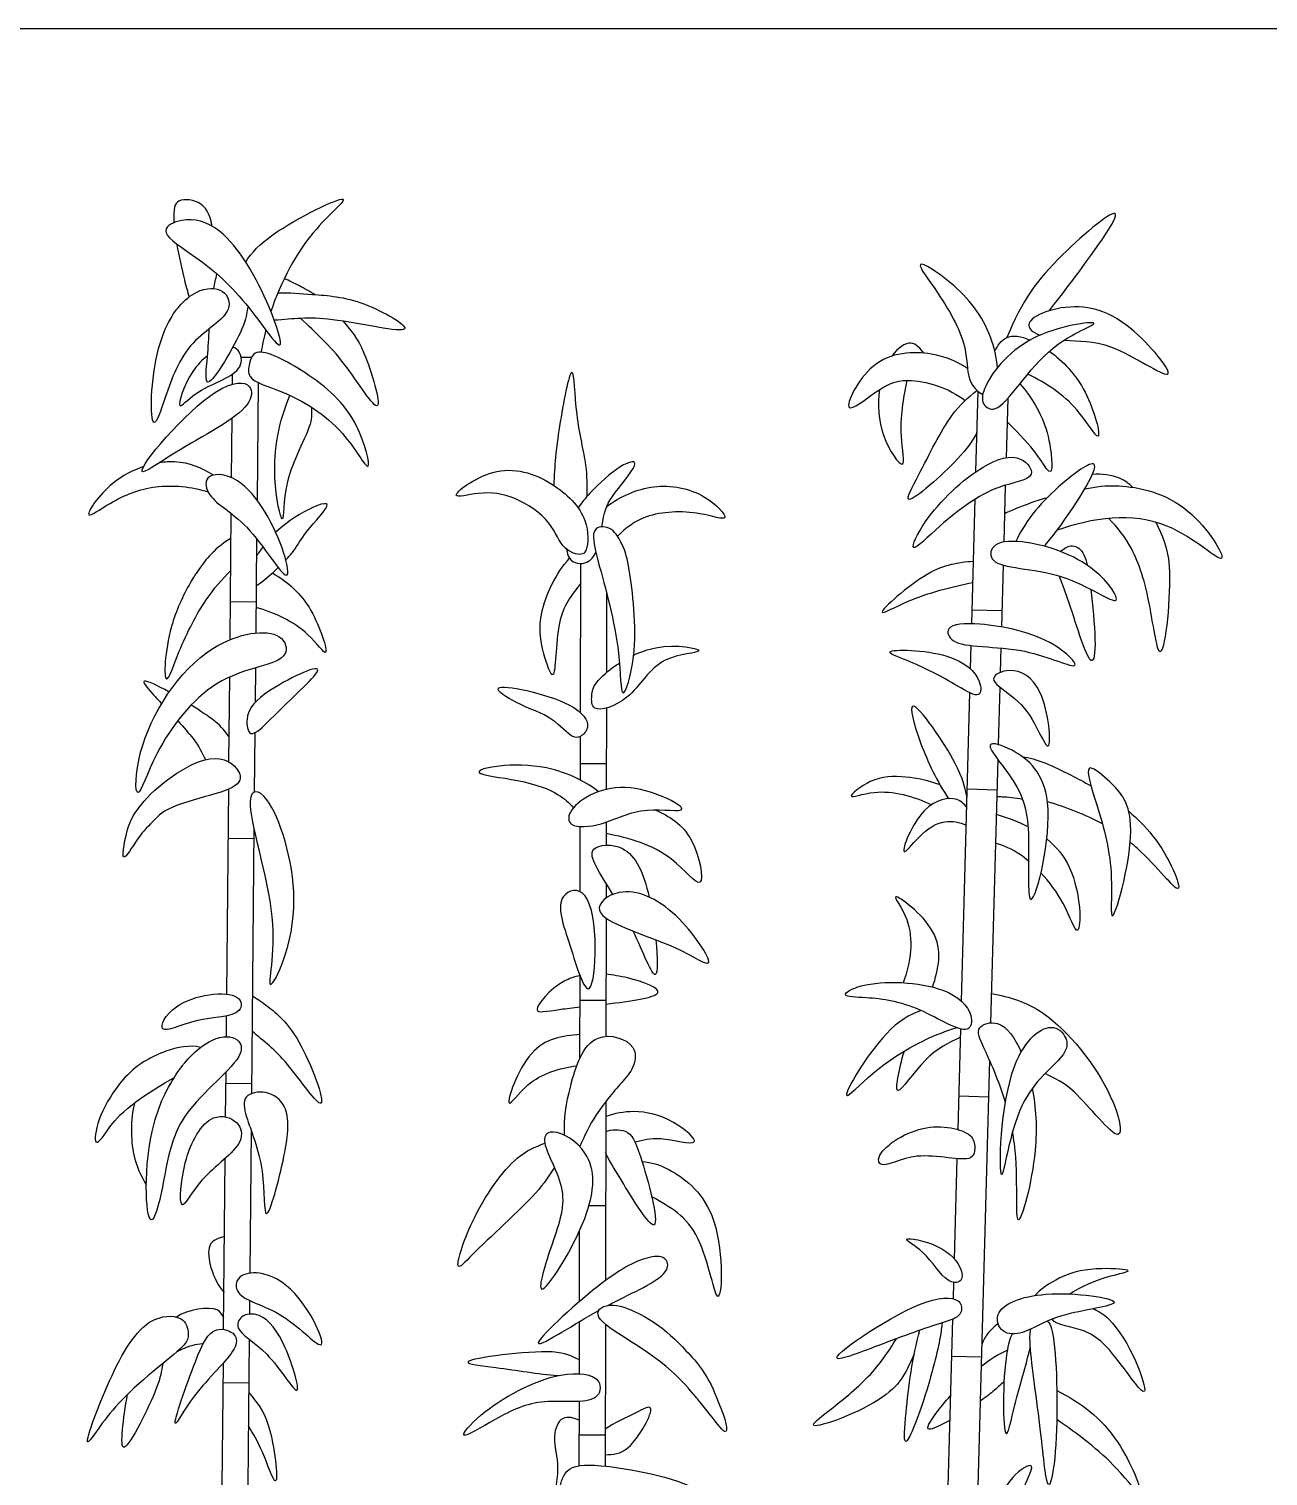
# Model space of a CAD drawing. Header units: millimetres. Extents: x 0.2 to 24.3, y 8.3 to 14.
# Drawn here: x 2.022 to 3.723, y 10.009 to 11.996 of the extents above; entities that cross this region are included whole.
import ezdxf

# ---------------------------------------------------------------- set-up
doc = ezdxf.new("R2010")
doc.units = ezdxf.units.MM
doc.layers.add('AG-PLANTS', color=7, linetype='Continuous', true_color=0x66ccff)
doc.layers.add('X-VPRT', color=6, linetype='Continuous', true_color=0xff00ff)

msp = doc.modelspace()

# ---------------------------------------------------------------- linework, layer by layer
at = {"layer": 'AG-PLANTS'}
for points in [[(2.3131, 11.5457), (2.3276, 11.5455)], [(2.3012, 11.509), (2.3014, 11.5224)], [(2.3364, 11.5108), (2.3349, 11.3494)], [(3.3219, 11.3884), (3.3249, 11.4984)], [(3.3654, 11.4888), (3.3632, 11.4076)], [(2.3, 11.3801), (2.3008, 11.4619)], [(3.3621, 11.3696), (3.36, 11.2918)], [(3.3162, 11.1795), (3.3209, 11.3509)], [(2.298, 11.1578), (2.2996, 11.3309)], [(2.3344, 11.2961), (2.3332, 11.1669)], [(2.779, 11.0576), (2.7794, 11.2622)], [(3.3591, 11.2601), (3.3568, 11.1751)], [(2.3336, 11.2093), (2.2984, 11.2097)], [(2.8148, 11.2217), (2.8147, 11.1125)], [(3.3574, 11.1973), (3.3167, 11.1984)], [(3.3145, 11.1175), (3.3154, 11.1496)], [(3.356, 11.1463), (3.3551, 11.1127)], [(2.3328, 11.119), (2.3323, 11.0717)], [(2.2964, 10.9898), (2.2975, 11.1065)], [(3.3546, 11.0927), (3.3524, 11.0136)], [(3.302, 10.6612), (3.3136, 11.0847)], [(2.8146, 11.0637), (2.8144, 10.952)], [(2.3319, 11.0298), (2.3312, 10.9485)], [(2.7789, 10.9651), (2.779, 11.025)], [(3.3518, 10.9933), (3.342, 10.6316)], [(2.8144, 10.9872), (2.7789, 10.9873)], [(2.2934, 10.671), (2.296, 10.9527)], [(3.3507, 10.9513), (3.31, 10.9524)], [(2.3307, 10.8977), (2.3273, 10.5344)], [(2.7786, 10.8116), (2.7787, 10.9011)], [(2.8143, 10.9073), (2.8142, 10.8755)], [(2.3306, 10.8845), (2.2954, 10.8849)], [(2.8141, 10.8231), (2.8141, 10.8029)], [(2.8141, 10.7756), (2.8138, 10.6131)], [(2.7782, 10.5832), (2.7783, 10.6965)], [(2.8139, 10.6623), (2.7783, 10.6624)], [(2.2929, 10.6125), (2.2931, 10.6413)], [(3.2972, 10.4852), (3.301, 10.6232)], [(3.3406, 10.5803), (3.3227, 9.9278)], [(2.2918, 10.5024), (2.2924, 10.5642)], [(2.3274, 10.5479), (2.2923, 10.5482)], [(3.3392, 10.5298), (3.2985, 10.5309)], [(2.8136, 10.5233), (2.8132, 10.2778)], [(2.3268, 10.4841), (2.325, 10.288)], [(2.2891, 10.2106), (2.2913, 10.4456)], [(3.2924, 10.3071), (3.2961, 10.4452)], [(2.8134, 10.3806), (2.7907, 10.3806)], [(2.7776, 10.2492), (2.7778, 10.3464)], [(3.2909, 10.2526), (3.2915, 10.2754)], [(2.3247, 10.2505), (2.3245, 10.2317)], [(2.7774, 10.1499), (2.7776, 10.2214)], [(2.8131, 10.2178), (2.8127, 10.023)], [(3.282, 9.9293), (3.2901, 10.2249)], [(2.3242, 10.1972), (2.3213, 9.8953)], [(3.3294, 10.1726), (3.2887, 10.1737)], [(2.284, 9.6674), (2.2867, 9.9524), (2.2887, 10.1647)], [(2.3236, 10.1369), (2.2884, 10.1372)], [(2.7772, 10.0235), (2.7774, 10.1117)], [(2.8128, 10.0654), (2.7773, 10.0654)]]:
    msp.add_lwpolyline(points, dxfattribs=at)
for points, knots in [([(2.2731, 11.7256), (2.2716, 11.7367), (2.2633, 11.7605), (2.2233, 11.7647), (2.22, 11.7501), (2.2208, 11.7302)], [0, 0, 0, 0, 0.3103884, 0.6047618, 0.8552769, 0.8552769, 0.8552769, 0.8552769]), ([(2.3194, 11.6762), (2.3271, 11.6891), (2.3594, 11.7223), (2.4872, 11.7844), (2.4033, 11.7181), (2.3666, 11.6472), (2.3539, 11.6083)], [0.121325, 0.121325, 0.121325, 0.121325, 0.40043, 0.903161, 1.269119, 1.81557, 1.81557, 1.81557, 1.81557]), ([(3.4222, 11.6092), (3.4314, 11.6205), (3.4429, 11.6355), (3.5568, 11.7873), (3.4232, 11.6764), (3.3844, 11.622), (3.3644, 11.5726)], [0, 0, 0, 0, 0.329186, 0.86829, 1.344892, 1.90532, 1.90532, 1.90532, 1.90532]), ([(2.2096, 11.7195), (2.2101, 11.726), (2.2354, 11.7389), (2.2937, 11.7262), (2.351, 11.6256), (2.3795, 11.5325), (2.3121, 11.6367), (2.2496, 11.6845), (2.209, 11.711), (2.2096, 11.7195)], [0, 0, 0, 0, 0.25427, 0.619253, 1.174751, 1.539282, 1.983784, 2.476561, 2.807588, 2.807588, 2.807588, 2.807588]), ([(2.2248, 11.7009), (2.2277, 11.6841), (2.234, 11.6551), (2.2395, 11.6353), (2.2416, 11.6283)], [1.0127552, 1.0127552, 1.0127552, 1.0127552, 1.2647146, 1.4214844, 1.4214844, 1.4214844, 1.4214844]), ([(3.3516, 11.5315), (3.3502, 11.5446), (3.3396, 11.5916), (3.298, 11.6442), (3.2281, 11.6887), (3.2765, 11.627), (3.313, 11.5596), (3.308, 11.5131), (3.3253, 11.4973), (3.3312, 11.4944)], [0.395071, 0.395071, 0.395071, 0.395071, 0.613759, 1.091782, 1.43914, 1.780348, 2.239672, 2.580814, 2.766179, 2.766179, 2.766179, 2.766179]), ([(2.4148, 11.6315), (2.4076, 11.6357), (2.3931, 11.6436), (2.3793, 11.6504), (2.3723, 11.6536)], [0, 0, 0, 0, 0.2479799, 0.4866858, 0.4866858, 0.4866858, 0.4866858]), ([(2.2281, 11.6153), (2.2356, 11.6241), (2.2566, 11.6411), (2.2904, 11.642), (2.2987, 11.6208), (2.2952, 11.6116), (2.2895, 11.5967), (2.2366, 11.5684), (2.2116, 11.4991), (2.1871, 11.4245), (2.1889, 11.5363), (2.2094, 11.5863), (2.2159, 11.5976)], [-0.515519, -0.515519, -0.515519, -0.515519, -0.328381, -0.031795, 0.217579, 0.217579, 0.217579, 0.624523, 1.080265, 1.385726, 1.887198, 2.072433, 2.072433, 2.072433, 2.072433]), ([(2.3635, 11.6341), (2.3794, 11.6342), (2.413, 11.6314), (2.476, 11.6277), (2.5794, 11.5669), (2.4257, 11.6049), (2.3852, 11.598), (2.3586, 11.5962)], [0, 0, 0, 0, 0.342723, 0.768167, 1.166651, 1.663597, 2.108254, 2.108254, 2.108254, 2.108254]), ([(2.2159, 11.5976), (2.2176, 11.6012), (2.2218, 11.608), (2.2259, 11.6129), (2.2281, 11.6153)], [-0.8416643, -0.8416643, -0.8416643, -0.8416643, -0.6699318, -0.5155191, -0.5155191, -0.5155191, -0.5155191]), ([(2.3223, 11.6151), (2.3204, 11.6047), (2.3205, 11.5894), (2.2585, 11.4822), (2.2673, 11.5416), (2.2687, 11.5721), (2.2694, 11.5846)], [0, 0, 0, 0, 0.280631, 0.743286, 1.037348, 1.253079, 1.253079, 1.253079, 1.253079]), ([(3.443, 11.569), (3.464, 11.567), (3.5023, 11.5721), (3.5782, 11.5199), (3.5849, 11.5223), (3.5892, 11.5237), (3.5634, 11.5617), (3.4861, 11.6323), (3.3921, 11.6024), (3.3941, 11.5835), (3.4048, 11.5778), (3.4102, 11.5758)], [1.781669, 1.781669, 1.781669, 1.781669, 2.185147, 2.64466, 2.64466, 2.64466, 2.935753, 3.459574, 3.905522, 4.08368, 4.209387, 4.209387, 4.209387, 4.209387]), ([(2.453, 11.5949), (2.4644, 11.5817), (2.4823, 11.5618), (2.5169, 11.44), (2.4506, 11.549), (2.4159, 11.5788), (2.3949, 11.5988)], [0, 0, 0, 0, 0.359527, 0.789098, 1.212554, 1.676998, 1.676998, 1.676998, 1.676998]), ([(3.3482, 11.475), (3.3413, 11.4726), (3.3291, 11.4806), (3.331, 11.5071), (3.385, 11.5819), (3.5221, 11.6008), (3.4124, 11.5664), (3.3664, 11.4812), (3.3482, 11.475)], [0, 0, 0, 0, 0.203267, 0.431475, 0.917897, 1.380198, 1.782653, 2.316259, 2.316259, 2.316259, 2.316259]), ([(3.2502, 11.5511), (3.2457, 11.557), (3.2339, 11.5721), (3.2147, 11.5584), (3.2065, 11.5471)], [0, 0, 0, 0, 0.2350754, 0.4880085, 0.4880085, 0.4880085, 0.4880085]), ([(3.3477, 11.5538), (3.3514, 11.5617), (3.3634, 11.5781), (3.3839, 11.5744), (3.3962, 11.5691)], [0.0990016, 0.0990016, 0.0990016, 0.0990016, 0.3001433, 0.5564007, 0.5564007, 0.5564007, 0.5564007]), ([(2.2671, 11.548), (2.2599, 11.5423), (2.2379, 11.5189), (2.2203, 11.4633), (2.2516, 11.5035), (2.2993, 11.5166), (2.3092, 11.5295), (2.315, 11.537), (2.3139, 11.5512), (2.3055, 11.5582), (2.3018, 11.5595)], [0.667486, 0.667486, 0.667486, 0.667486, 0.833709, 1.185362, 1.447442, 1.854749, 1.854749, 1.854749, 2.093077, 2.222074, 2.222074, 2.222074, 2.222074]), ([(2.3256, 11.5189), (2.322, 11.524), (2.324, 11.5369), (2.3328, 11.563), (2.4096, 11.523), (2.474, 11.4668), (2.4977, 11.3683), (2.4519, 11.4545), (2.3756, 11.4989), (2.3314, 11.5105), (2.3256, 11.5189)], [0, 0, 0, 0, 0.21186, 0.422565, 0.843135, 1.345007, 1.722326, 2.096829, 2.597245, 2.942498, 2.942498, 2.942498, 2.942498]), ([(3.3102, 11.5302), (3.2953, 11.5399), (3.2616, 11.5544), (3.177, 11.5524), (3.1305, 11.4552), (3.1872, 11.502), (3.2266, 11.5218), (3.2854, 11.5034), (3.3069, 11.486)], [0, 0, 0, 0, 0.363215, 0.812582, 1.214041, 1.528923, 1.877226, 2.330656, 2.330656, 2.330656, 2.330656]), ([(3.4226, 11.5538), (3.441, 11.5406), (3.4776, 11.5026), (3.4999, 11.4109), (3.4588, 11.4849), (3.4178, 11.5099), (3.3931, 11.5224)], [0.735755, 0.735755, 0.735755, 0.735755, 1.109679, 1.504656, 1.843767, 2.297618, 2.297618, 2.297618, 2.297618]), ([(2.788, 11.3545), (2.7882, 11.3688), (2.7888, 11.3997), (2.7718, 11.4581), (2.7699, 11.5607), (2.747, 11.4389), (2.7432, 11.3968), (2.7424, 11.3695)], [0, 0, 0, 0, 0.325634, 0.7446, 1.122428, 1.554155, 2.004395, 2.004395, 2.004395, 2.004395]), ([(2.3214, 11.4808), (2.3281, 11.4902), (2.3307, 11.5123), (2.2728, 11.5138), (2.1397, 11.3568), (2.2373, 11.427), (2.306, 11.4597), (2.3214, 11.4808)], [0, 0, 0, 0, 0.245886, 0.582769, 1.171476, 1.475096, 2.030312, 2.030312, 2.030312, 2.030312]), ([(3.1894, 11.5011), (3.1866, 11.4806), (3.1902, 11.433), (3.2295, 11.3799), (3.2146, 11.445), (3.2224, 11.4886), (3.2275, 11.5138)], [0.751696, 0.751696, 0.751696, 0.751696, 1.056808, 1.398893, 1.707016, 2.143731, 2.143731, 2.143731, 2.143731]), ([(2.4098, 11.4769), (2.4096, 11.4692), (2.4123, 11.4516), (2.3694, 11.3811), (2.3728, 11.2974), (2.3521, 11.3921), (2.3651, 11.4576), (2.38, 11.493)], [0, 0, 0, 0, 0.239077, 0.704006, 1.05288, 1.427743, 1.961919, 1.961919, 1.961919, 1.961919]), ([(3.3234, 11.442), (3.3155, 11.4293), (3.3049, 11.4099), (3.212, 11.3267), (3.2479, 11.3914), (3.2846, 11.4676), (3.3109, 11.49), (3.3231, 11.5)], [0, 0, 0, 0, 0.333545, 0.796999, 1.09438, 1.578108, 1.913998, 1.913998, 1.913998, 1.913998]), ([(2.8083, 11.3128), (2.8114, 11.3331), (2.8153, 11.3485), (2.8666, 11.4071), (2.8362, 11.4009), (2.7975, 11.3662), (2.7803, 11.3456), (2.7756, 11.3389)], [0.2131825, 0.2131825, 0.2131825, 0.2131825, 0.3448456, 0.4765088, 0.6081719, 0.7398351, 0.8010388, 0.8010388, 0.8010388, 0.8010388]), ([(3.3975, 11.385), (3.3997, 11.3914), (3.3822, 11.4157), (3.3254, 11.3985), (3.2535, 11.3307), (3.2251, 11.2678), (3.2785, 11.3216), (3.3436, 11.3709), (3.3944, 11.3761), (3.3975, 11.385)], [0, 0, 0, 0, 0.249523, 0.609626, 1.129338, 1.44017, 1.781074, 2.268777, 2.613312, 2.613312, 2.613312, 2.613312]), ([(3.4155, 11.286), (3.4178, 11.2886), (3.4439, 11.3193), (3.5155, 11.4281), (3.4281, 11.3662), (3.3912, 11.3232), (3.3764, 11.2925)], [0.20242, 0.20242, 0.20242, 0.20242, 0.255526, 0.773679, 1.128891, 1.63171, 1.63171, 1.63171, 1.63171]), ([(2.1789, 11.3953), (2.1643, 11.3904), (2.127, 11.3709), (2.0891, 11.3142), (2.1382, 11.3507), (2.1948, 11.3731), (2.2448, 11.3678), (2.2678, 11.3606)], [0.610432, 0.610432, 0.610432, 0.610432, 0.844088, 1.21035, 1.496072, 1.902358, 2.325183, 2.325183, 2.325183, 2.325183]), ([(2.275, 11.3837), (2.2589, 11.3934), (2.2373, 11.4032), (2.2083, 11.4017), (2.2012, 11.4006)], [0, 0, 0, 0, 0.3729369, 0.4902279, 0.4902279, 0.4902279, 0.4902279]), ([(2.2672, 11.3795), (2.2734, 11.3866), (2.3217, 11.3859), (2.373, 11.287), (2.3827, 11.2224), (2.3226, 11.3235), (2.2683, 11.348), (2.2626, 11.3741), (2.2672, 11.3795)], [0, 0, 0, 0, 0.318085, 0.856839, 1.135376, 1.595028, 2.002363, 2.242888, 2.242888, 2.242888, 2.242888]), ([(2.7794, 11.2749), (2.783, 11.2753), (2.7894, 11.2812), (2.7913, 11.3277), (2.7414, 11.3773), (2.6646, 11.4036), (2.5882, 11.3465), (2.6443, 11.3625), (2.6891, 11.3554), (2.7397, 11.3221), (2.7529, 11.281), (2.7739, 11.2742), (2.7794, 11.2749)], [0, 0, 0, 0, 0.154474, 0.468941, 0.878799, 1.330349, 1.712901, 1.986229, 2.340206, 2.718117, 3.038706, 3.274714, 3.274714, 3.274714, 3.274714]), ([(3.5368, 11.3669), (3.5316, 11.372), (3.5201, 11.3817), (3.494, 11.386), (3.4816, 11.3844)], [0, 0, 0, 0, 0.2318049, 0.5374064, 0.5374064, 0.5374064, 0.5374064]), ([(2.8145, 11.3402), (2.8333, 11.3545), (2.8789, 11.3748), (2.9465, 11.363), (2.992, 11.3158), (2.9373, 11.336), (2.8678, 11.3325), (2.8413, 11.311), (2.8299, 11.2998)], [0, 0, 0, 0, 0.418432, 0.837531, 1.149527, 1.442442, 1.868095, 2.212665, 2.212665, 2.212665, 2.212665]), ([(3.4712, 11.3646), (3.4865, 11.368), (3.5195, 11.3725), (3.6151, 11.3533), (3.6867, 11.2345), (3.5778, 11.3407), (3.481, 11.3247), (3.4332, 11.3079)], [0, 0, 0, 0, 0.341708, 0.842388, 1.284726, 1.745986, 2.359341, 2.359341, 2.359341, 2.359341]), ([(2.3744, 11.2672), (2.3783, 11.2714), (2.3909, 11.2861), (2.3975, 11.3029), (2.4505, 11.3562), (2.397, 11.3343), (2.3703, 11.3143), (2.3606, 11.3051)], [0.308076, 0.308076, 0.308076, 0.308076, 0.414376, 0.70017, 1.039309, 1.355062, 1.575122, 1.575122, 1.575122, 1.575122]), ([(3.4194, 11.3525), (3.4053, 11.3485), (3.3777, 11.3385), (3.3666, 11.3333), (3.3611, 11.3307)], [0, 0, 0, 0, 0.330095, 0.5430024, 0.5430024, 0.5430024, 0.5430024]), ([(2.8357, 11.2891), (2.841, 11.2778), (2.8469, 11.2548), (2.8604, 11.1437), (2.8332, 11.0599), (2.8349, 11.1514), (2.8052, 11.2568), (2.7904, 11.3147), (2.823, 11.3133), (2.8324, 11.2962), (2.8357, 11.2891)], [0, 0, 0, 0, 0.322111, 0.872826, 1.23134, 1.600515, 2.164133, 2.4987, 2.717552, 2.920724, 2.920724, 2.920724, 2.920724]), ([(3.569, 11.3189), (3.5775, 11.2997), (3.5952, 11.2717), (3.5764, 11.0911), (3.561, 11.2148), (3.5399, 11.2826), (3.5161, 11.3118), (3.5041, 11.3242)], [0, 0, 0, 0, 0.39552, 0.934374, 1.331889, 1.785526, 2.143411, 2.143411, 2.143411, 2.143411]), ([(2.2993, 11.2969), (2.2895, 11.2906), (2.277, 11.283), (2.2591, 11.2603), (2.2523, 11.2501)], [0, 0, 0, 0, 0.2940899, 0.4727236, 0.4727236, 0.4727236, 0.4727236]), ([(3.3458, 11.2667), (3.3406, 11.2719), (3.3425, 11.2915), (3.3904, 11.2962), (3.4841, 11.2672), (3.5357, 11.1885), (3.4395, 11.2589), (3.3575, 11.2546), (3.3458, 11.2667)], [0, 0, 0, 0, 0.212451, 0.52721, 1.042027, 1.394089, 1.841909, 2.331458, 2.331458, 2.331458, 2.331458]), ([(3.4377, 11.2787), (3.4422, 11.283), (3.4544, 11.2903), (3.4687, 11.2805), (3.4734, 11.2658), (3.4747, 11.2598)], [1.037583, 1.037583, 1.037583, 1.037583, 1.15287, 1.268157, 1.3210021, 1.3210021, 1.3210021, 1.3210021]), ([(2.7793, 11.2352), (2.7668, 11.2187), (2.7432, 11.192), (2.7463, 11.0844), (2.7251, 11.1453), (2.7193, 11.1948), (2.745, 11.2489), (2.764, 11.2696)], [0, 0, 0, 0, 0.391746, 0.81211, 1.090414, 1.462771, 1.91974, 1.91974, 1.91974, 1.91974]), ([(2.7599, 11.2819), (2.7605, 11.2775), (2.7654, 11.2614), (2.7799, 11.2606), (2.7878, 11.2643), (2.7932, 11.2668), (2.7971, 11.2715), (2.8001, 11.2777)], [0.9519057, 0.9519057, 0.9519057, 0.9519057, 0.9912542, 1.1151609, 1.1151609, 1.1151609, 1.2010545, 1.2010545, 1.2010545, 1.2010545]), ([(2.2435, 11.236), (2.2332, 11.2184), (2.209, 11.1656), (2.2054, 11.0771), (2.2294, 11.15), (2.2625, 11.2131), (2.2865, 11.2402), (2.2988, 11.2526)], [0.758386, 0.758386, 0.758386, 0.758386, 1.032149, 1.45461, 1.775756, 2.219485, 2.580591, 2.580591, 2.580591, 2.580591]), ([(2.2523, 11.2501), (2.2509, 11.2483), (2.2483, 11.2447), (2.245, 11.239), (2.2435, 11.236)], [0.4727236, 0.4727236, 0.4727236, 0.4727236, 0.6012717, 0.7583857, 0.7583857, 0.7583857, 0.7583857]), ([(2.3561, 11.2494), (2.3772, 11.2365), (2.4107, 11.2101), (2.4395, 11.1191), (2.4027, 11.1749), (2.3593, 11.1945), (2.3335, 11.2021)], [0, 0, 0, 0, 0.428024, 0.815455, 1.106816, 1.553221, 1.553221, 1.553221, 1.553221]), ([(3.3186, 11.2652), (3.2966, 11.263), (3.26, 11.2599), (3.1685, 11.1786), (3.2372, 11.2178), (3.2875, 11.2299), (3.3178, 11.2363)], [0, 0, 0, 0, 0.404685, 0.850673, 1.159091, 1.638294, 1.638294, 1.638294, 1.638294]), ([(3.4797, 11.2267), (3.4821, 11.2055), (3.4875, 11.1475), (3.4819, 11.1166), (3.4644, 11.1609), (3.45, 11.21), (3.4394, 11.2365), (3.4364, 11.2451)], [1.3925682, 1.3925682, 1.3925682, 1.3925682, 1.498731, 1.6140181, 1.7293051, 1.8445921, 1.9160834, 1.9160834, 1.9160834, 1.9160834]), ([(2.3731, 11.138), (2.3771, 11.1453), (2.3694, 11.1756), (2.2549, 11.1602), (2.1672, 11.0206), (2.1674, 10.9212), (2.1944, 11.0094), (2.2812, 11.1217), (2.3637, 11.1211), (2.3731, 11.138)], [0, 0, 0, 0, 0.253309, 0.731564, 1.387368, 1.758358, 2.126093, 2.612135, 3.195908, 3.195908, 3.195908, 3.195908]), ([(3.2846, 11.1725), (3.2891, 11.1797), (3.3338, 11.1818), (3.4245, 11.1627), (3.4785, 11.1066), (3.3849, 11.1536), (3.2891, 11.144), (3.2817, 11.168), (3.2846, 11.1725)], [0, 0, 0, 0, 0.326959, 0.837447, 1.153572, 1.57476, 2.070549, 2.276003, 2.276003, 2.276003, 2.276003]), ([(2.852, 11.1365), (2.8615, 11.141), (2.9001, 11.1545), (2.9705, 11.1402), (2.8809, 11.1376), (2.8535, 11.0754), (2.8065, 11.0589), (2.7987, 11.0639), (2.7939, 11.0669), (2.7941, 11.0826), (2.7967, 11.0969), (2.8179, 11.1164), (2.8323, 11.1256)], [0.767909, 0.767909, 0.767909, 0.767909, 0.907602, 1.290793, 1.635532, 2.061129, 2.400108, 2.400108, 2.400108, 2.60723, 2.823656, 3.065868, 3.065868, 3.065868, 3.065868]), ([(3.3254, 11.0825), (3.3291, 11.0847), (3.3295, 11.1063), (3.2902, 11.1434), (3.1812, 11.1455), (3.2348, 11.1276), (3.2919, 11.0981), (3.3205, 11.0796), (3.3254, 11.0825)], [0, 0, 0, 0, 0.208598, 0.583885, 1.023283, 1.277554, 1.714327, 1.994496, 1.994496, 1.994496, 1.994496]), ([(2.3262, 11.0291), (2.3219, 11.031), (2.3184, 11.0539), (2.3368, 11.0841), (2.4558, 11.1428), (2.3635, 11.0611), (2.3329, 11.026), (2.3262, 11.0291)], [0, 0, 0, 0, 0.224224, 0.544866, 0.990607, 1.424945, 1.781309, 1.781309, 1.781309, 1.781309]), ([(3.3461, 11.1043), (3.3465, 11.1101), (3.3726, 11.1222), (3.419, 11.0957), (3.4283, 10.9845), (3.4016, 11.0491), (3.3755, 11.08), (3.3456, 11.0976), (3.3461, 11.1043)], [0, 0, 0, 0, 0.246148, 0.604704, 1.031522, 1.325255, 1.681822, 1.968297, 1.968297, 1.968297, 1.968297]), ([(2.2142, 11.0858), (2.1979, 11.0949), (2.1698, 11.1082), (2.1863, 11.089), (2.1999, 11.0744), (2.204, 11.07)], [0.5721851, 0.5721851, 0.5721851, 0.5721851, 0.7965813, 1.0295289, 1.1244487, 1.1244487, 1.1244487, 1.1244487]), ([(2.7682, 11.025), (2.7722, 11.023), (2.7795, 11.0233), (2.7949, 11.0397), (2.7704, 11.076), (2.6378, 11.1042), (2.6963, 11.0661), (2.7398, 11.0535), (2.761, 11.0288), (2.7682, 11.025)], [0, 0, 0, 0, 0.16284, 0.362541, 0.676303, 1.172064, 1.452185, 1.818186, 2.118031, 2.118031, 2.118031, 2.118031]), ([(2.2967, 11.0243), (2.2902, 11.0322), (2.2873, 11.0396), (2.2568, 11.0602), (2.2444, 11.0679)], [0, 0, 0, 0, 0.2753202, 0.4399069, 0.4399069, 0.4399069, 0.4399069]), ([(3.3097, 10.9411), (3.3058, 10.9571), (3.302, 10.9815), (3.22, 11.102), (3.2439, 11.0141), (3.2683, 10.9631), (3.2843, 10.9394)], [0, 0, 0, 0, 0.350341, 0.841375, 1.197644, 1.577939, 1.577939, 1.577939, 1.577939]), ([(2.2261, 11.0464), (2.2341, 11.0376), (2.253, 11.016), (2.2591, 11.0029), (2.2642, 10.993)], [1.2913061, 1.2913061, 1.2913061, 1.2913061, 1.4791886, 1.7677328, 1.7677328, 1.7677328, 1.7677328]), ([(3.3414, 11.013), (3.3432, 11.0174), (3.3817, 11.0055), (3.4421, 10.9498), (3.3899, 10.7431), (3.3962, 10.8869), (3.3897, 10.9533), (3.3388, 11.0067), (3.3414, 11.013)], [0, 0, 0, 0, 0.276065, 0.738714, 1.317188, 1.740351, 2.207487, 2.604133, 2.604133, 2.604133, 2.604133]), ([(2.1728, 10.9267), (2.1669, 10.9189), (2.1575, 10.9072), (2.1451, 10.8398), (2.1723, 10.8896), (2.1865, 10.9024), (2.1983, 10.9148), (2.2216, 10.9368), (2.2936, 10.9456), (2.3081, 10.96), (2.3145, 10.9663), (2.3088, 10.9856), (2.2647, 11.0089), (2.1886, 10.9509), (2.1728, 10.9267)], [3.167382, 3.167382, 3.167382, 3.167382, 3.435813, 3.75977, 4.036195, 4.336166, 4.336166, 4.445314, 4.960273, 4.960273, 4.960273, 5.187136, 5.526655, 5.9777, 5.9777, 5.9777, 5.9777]), ([(2.8036, 10.9489), (2.7904, 10.9606), (2.7227, 10.997), (2.6013, 10.9754), (2.7006, 10.9658), (2.7484, 10.948), (2.7631, 10.9337), (2.7694, 10.927)], [0, 0, 0, 0, 0.362178, 0.891501, 1.236731, 1.619566, 1.880288, 1.880288, 1.880288, 1.880288]), ([(3.3856, 10.997), (3.404, 10.9951), (3.4354, 10.9807), (3.4706, 10.9623), (3.4798, 10.9571)], [0, 0, 0, 0, 0.3698719, 0.5007401, 0.5007401, 0.5007401, 0.5007401]), ([(3.2726, 10.9582), (3.2576, 10.9644), (3.2248, 10.9707), (3.18, 10.9704), (3.1364, 10.9343), (3.1895, 10.9558), (3.2368, 10.9429), (3.2608, 10.931)], [0, 0, 0, 0, 0.347705, 0.694431, 0.98016, 1.262071, 1.708037, 1.708037, 1.708037, 1.708037]), ([(3.4775, 10.9811), (3.4812, 10.9837), (3.5086, 10.961), (3.5521, 10.9169), (3.5015, 10.7318), (3.5125, 10.845), (3.4917, 10.9204), (3.4727, 10.9776), (3.4775, 10.9811)], [0, 0, 0, 0, 0.268233, 0.682546, 1.245089, 1.606179, 2.107407, 2.463798, 2.463798, 2.463798, 2.463798]), ([(2.3255, 10.9361), (2.3265, 10.9525), (2.3527, 10.9544), (2.4087, 10.7837), (2.3357, 10.6381), (2.3731, 10.7684), (2.3238, 10.9082), (2.3255, 10.9361)], [0, 0, 0, 0, 0.284541, 0.714521, 1.224787, 1.666047, 2.151317, 2.151317, 2.151317, 2.151317]), ([(2.7668, 10.9045), (2.762, 10.9079), (2.7599, 10.9277), (2.8348, 10.9754), (2.9511, 10.9143), (2.8616, 10.9312), (2.8136, 10.9023), (2.7742, 10.8991), (2.7668, 10.9045)], [0, 0, 0, 0, 0.202519, 0.654424, 1.107669, 1.44957, 1.854039, 2.171621, 2.171621, 2.171621, 2.171621]), ([(3.3093, 10.9275), (3.3055, 10.9319), (3.2962, 10.9435), (3.2448, 10.9349), (3.2115, 10.8467), (3.2452, 10.8919), (3.2772, 10.9123), (3.2994, 10.907), (3.3087, 10.9031)], [0, 0, 0, 0, 0.208401, 0.550084, 0.942882, 1.208523, 1.527105, 1.799855, 1.799855, 1.799855, 1.799855]), ([(3.3858, 10.9385), (3.3766, 10.9402), (3.358, 10.9419), (3.353, 10.9419), (3.3504, 10.9419)], [0, 0, 0, 0, 0.2629764, 0.4001605, 0.4001605, 0.4001605, 0.4001605]), ([(2.8809, 10.9242), (2.901, 10.9155), (2.9364, 10.8944), (2.9541, 10.7988), (2.9014, 10.8701), (2.8458, 10.8856), (2.8143, 10.8914)], [0, 0, 0, 0, 0.403851, 0.784067, 1.137086, 1.625114, 1.625114, 1.625114, 1.625114]), ([(3.5316, 10.9221), (3.5435, 10.9122), (3.5818, 10.8741), (3.6194, 10.78), (3.5679, 10.8505), (3.5368, 10.8769), (3.5335, 10.8795)], [0.751673, 0.751673, 0.751673, 0.751673, 0.93461, 1.380864, 1.822397, 1.873442, 1.873442, 1.873442, 1.873442]), ([(2.8235, 10.8079), (2.8144, 10.8228), (2.7983, 10.848), (2.7925, 10.865), (2.7974, 10.8701), (2.8036, 10.8766), (2.8475, 10.8796), (2.8658, 10.8373), (2.8731, 10.8044)], [1.917288, 1.917288, 1.917288, 1.917288, 2.173369, 2.415921, 2.415921, 2.415921, 2.727135, 3.142753, 3.142753, 3.142753, 3.142753]), ([(3.394, 10.8537), (3.3903, 10.8569), (3.3747, 10.8688), (3.3602, 10.8748), (3.3487, 10.8783)], [1.7256786, 1.7256786, 1.7256786, 1.7256786, 1.8083261, 2.0703495, 2.0703495, 2.0703495, 2.0703495]), ([(3.4191, 10.8841), (3.432, 10.8735), (3.4662, 10.8329), (3.4668, 10.7281), (3.4466, 10.7928), (3.4226, 10.8252), (3.4111, 10.8375)], [0.338162, 0.338162, 0.338162, 0.338162, 0.555571, 1.017884, 1.339243, 1.599404, 1.599404, 1.599404, 1.599404]), ([(2.7555, 10.805), (2.7618, 10.8138), (2.8059, 10.8261), (2.799, 10.623), (2.7634, 10.7442), (2.7459, 10.7917), (2.7555, 10.805)], [0, 0, 0, 0, 0.272275, 0.832256, 1.229534, 1.641247, 1.641247, 1.641247, 1.641247]), ([(2.8049, 10.7863), (2.8021, 10.7963), (2.8377, 10.8237), (2.911, 10.7911), (2.9755, 10.6929), (2.9077, 10.743), (2.8099, 10.7683), (2.8049, 10.7863)], [0, 0, 0, 0, 0.300214, 0.755718, 1.197009, 1.550656, 2.086105, 2.086105, 2.086105, 2.086105]), ([(3.2623, 10.6808), (3.2703, 10.705), (3.2831, 10.7564), (3.1923, 10.8231), (3.2393, 10.7684), (3.2323, 10.7138), (3.222, 10.6867)], [0, 0, 0, 0, 0.434759, 0.849451, 1.14225, 1.606192, 1.606192, 1.606192, 1.606192]), ([(2.8823, 10.7458), (2.8849, 10.7203), (2.8857, 10.6718), (2.8653, 10.7283), (2.8513, 10.7576)], [3.3716628, 3.3716628, 3.3716628, 3.3716628, 3.6767219, 4.078175, 4.078175, 4.078175, 4.078175]), ([(2.7783, 10.6965), (2.7707, 10.6951), (2.7424, 10.6849), (2.7055, 10.6408), (2.735, 10.6485), (2.7686, 10.6524), (2.7783, 10.6534)], [18.3026462, 18.3026462, 18.3026462, 18.3026462, 18.4267017, 18.7914292, 19.0743428, 19.1786977, 19.1786977, 19.1786977, 19.1786977]), ([(2.8139, 10.6574), (2.8485, 10.6614), (2.8811, 10.6661), (2.885, 10.6729), (2.8888, 10.6794), (2.8558, 10.6915), (2.8236, 10.6975), (2.8139, 10.6984)], [1.6763315, 1.6763315, 1.6763315, 1.6763315, 2.0284031, 2.0284031, 2.0284031, 2.367374, 2.5163242, 2.5163242, 2.5163242, 2.5163242]), ([(3.3098, 10.623), (3.3157, 10.6251), (3.3191, 10.6471), (3.2786, 10.6874), (3.1705, 10.6908), (3.1315, 10.6671), (3.1788, 10.6667), (3.2418, 10.6575), (3.2986, 10.6191), (3.3098, 10.623)], [0, 0, 0, 0, 0.218285, 0.576776, 1.102064, 1.352998, 1.620245, 2.05322, 2.468857, 2.468857, 2.468857, 2.468857]), ([(2.31, 10.6486), (2.3148, 10.6537), (2.3136, 10.6795), (2.2193, 10.6666), (2.1936, 10.6098), (2.2525, 10.6408), (2.3013, 10.6392), (2.31, 10.6486)], [0, 0, 0, 0, 0.211797, 0.668874, 0.965151, 1.305385, 1.692093, 1.692093, 1.692093, 1.692093]), ([(3.3431, 10.672), (3.3681, 10.6668), (3.4207, 10.6541), (3.5092, 10.547), (3.5312, 10.4462), (3.4548, 10.5472), (3.4305, 10.5547), (3.4167, 10.562)], [0, 0, 0, 0, 0.435615, 1.036312, 1.401027, 1.856986, 2.198221, 2.198221, 2.198221, 2.198221]), ([(2.3286, 10.6684), (2.336, 10.6641), (2.3522, 10.653), (2.395, 10.6169), (2.4436, 10.4803), (2.3728, 10.5857), (2.345, 10.6057), (2.3281, 10.6201)], [0, 0, 0, 0, 0.252035, 0.650719, 1.121465, 1.538276, 1.943915, 1.943915, 1.943915, 1.943915]), ([(3.2467, 10.6485), (3.2308, 10.6431), (3.1908, 10.6197), (3.1212, 10.5025), (3.1853, 10.5716), (3.2502, 10.6092), (3.2805, 10.6204), (3.2953, 10.625)], [0.111423, 0.111423, 0.111423, 0.111423, 0.414689, 0.90481, 1.246194, 1.704696, 2.043499, 2.043499, 2.043499, 2.043499]), ([(3.3624, 10.5224), (3.3531, 10.5533), (3.3327, 10.5975), (3.323, 10.6188), (3.327, 10.6247), (3.3309, 10.6304), (3.3572, 10.6377), (3.3753, 10.6111), (3.3838, 10.5914)], [2.403785, 2.403785, 2.403785, 2.403785, 2.777406, 3.041109, 3.041109, 3.041109, 3.29113, 3.634361, 3.634361, 3.634361, 3.634361]), ([(2.2358, 10.5767), (2.2483, 10.5917), (2.2772, 10.615), (2.3101, 10.6131), (2.3152, 10.5973), (2.3114, 10.5886), (2.3024, 10.5681), (2.2191, 10.5082), (2.2095, 10.4179), (2.1838, 10.32), (2.1765, 10.4735), (2.2144, 10.5483), (2.2289, 10.5679)], [-0.571574, -0.571574, -0.571574, -0.571574, -0.323328, -0.034812, 0.188252, 0.188252, 0.188252, 0.713706, 1.221305, 1.565475, 2.138461, 2.432741, 2.432741, 2.432741, 2.432741]), ([(2.7782, 10.6155), (2.7544, 10.6135), (2.7064, 10.6082), (2.6678, 10.4962), (2.7084, 10.5576), (2.75, 10.5694), (2.7738, 10.5727)], [0, 0, 0, 0, 0.421217, 0.849592, 1.147516, 1.569549, 1.569549, 1.569549, 1.569549]), ([(2.7571, 10.4774), (2.7559, 10.5001), (2.7626, 10.5418), (2.79, 10.627), (2.8577, 10.605), (2.8527, 10.5695), (2.8379, 10.5528), (2.7976, 10.5056), (2.7845, 10.4767), (2.778, 10.4617)], [-1.399609, -1.399609, -1.399609, -1.399609, -0.988131, -0.555951, -0.213221, 0, 0.276528, 0.662061, 1.01106, 1.01106, 1.01106, 1.01106]), ([(3.3007, 10.6121), (3.2834, 10.6035), (3.2536, 10.5898), (3.2103, 10.5244), (3.2144, 10.5555), (3.2194, 10.5801), (3.2236, 10.5929)], [0, 0, 0, 0, 0.378897, 0.751233, 0.958084, 1.199433, 1.199433, 1.199433, 1.199433]), ([(3.446, 10.6078), (3.4439, 10.6155), (3.4258, 10.6381), (3.3561, 10.5846), (3.3517, 10.3497), (3.3736, 10.5347), (3.4416, 10.5798), (3.448, 10.6004), (3.446, 10.6078)], [0, 0, 0, 0, 0.248375, 0.680533, 1.289457, 1.783046, 2.248738, 2.486454, 2.486454, 2.486454, 2.486454]), ([(2.2098, 10.5928), (2.2044, 10.5906), (2.1938, 10.5859), (2.184, 10.5807), (2.1792, 10.578)], [0.1194111, 0.1194111, 0.1194111, 0.1194111, 0.3268386, 0.529684, 0.529684, 0.529684, 0.529684]), ([(2.1792, 10.578), (2.1684, 10.5711), (2.146, 10.5511), (2.116, 10.5029), (2.1098, 10.4605), (2.1237, 10.4731), (2.1512, 10.5174), (2.2209, 10.5562)], [0.529684, 0.529684, 0.529684, 0.529684, 0.6353909, 0.7915192, 0.9476475, 1.1037758, 1.2599042, 1.2599042, 1.2599042, 1.2599042]), ([(2.2289, 10.5679), (2.2301, 10.5697), (2.2325, 10.573), (2.2347, 10.5755), (2.2358, 10.5767)], [-0.8054644, -0.8054644, -0.8054644, -0.8054644, -0.6811113, -0.5715739, -0.5715739, -0.5715739, -0.5715739]), ([(2.3202, 10.5296), (2.3251, 10.5356), (2.3494, 10.5402), (2.3811, 10.5161), (2.3762, 10.4551), (2.3423, 10.332), (2.3472, 10.4374), (2.3199, 10.4979), (2.3153, 10.5237), (2.3202, 10.5296)], [0, 0, 0, 0, 0.261052, 0.54369, 0.952692, 1.404435, 1.785047, 2.224423, 2.482172, 2.482172, 2.482172, 2.482172]), ([(3.3991, 10.5415), (3.4041, 10.5163), (3.4087, 10.4469), (3.3701, 10.3083), (3.3812, 10.4232), (3.3731, 10.4766), (3.3721, 10.482)], [0.847185, 0.847185, 0.847185, 0.847185, 1.192037, 1.684043, 2.19284, 2.250682, 2.250682, 2.250682, 2.250682]), ([(2.1667, 10.5218), (2.161, 10.4987), (2.1616, 10.4495), (2.1752, 10.4222), (2.1829, 10.4094)], [0, 0, 0, 0, 0.4197386, 0.7519743, 0.7519743, 0.7519743, 0.7519743]), ([(2.3111, 10.4688), (2.3156, 10.4786), (2.3104, 10.499), (2.2674, 10.5109), (2.232, 10.4469), (2.2263, 10.3586), (2.2537, 10.4205), (2.3036, 10.4525), (2.3111, 10.4688)], [0, 0, 0, 0, 0.245508, 0.527722, 0.951794, 1.317744, 1.672432, 2.079545, 2.079545, 2.079545, 2.079545]), ([(2.8537, 10.4681), (2.8653, 10.4708), (2.8838, 10.4777), (2.9551, 10.4573), (2.9036, 10.5024), (2.8533, 10.5128), (2.8259, 10.5073), (2.8136, 10.5029)], [0, 0, 0, 0, 0.296843, 0.635196, 0.944784, 1.318778, 1.630757, 1.630757, 1.630757, 1.630757]), ([(3.3144, 10.4464), (3.3196, 10.4489), (3.3209, 10.4608), (3.3176, 10.483), (3.2468, 10.4991), (3.1829, 10.4528), (3.1921, 10.4294), (3.2401, 10.4598), (3.3027, 10.4409), (3.3144, 10.4464)], [0, 0, 0, 0, 0.191239, 0.402404, 0.805709, 1.226333, 1.390901, 1.742012, 2.168328, 2.168328, 2.168328, 2.168328]), ([(2.7295, 10.4724), (2.7301, 10.4788), (2.7442, 10.4879), (2.7995, 10.4533), (2.7996, 10.3688), (2.7063, 10.2229), (2.7425, 10.3383), (2.7665, 10.4015), (2.7283, 10.4589), (2.7295, 10.4724)], [0, 0, 0, 0, 0.197225, 0.555736, 1.026587, 1.556922, 1.952994, 2.397704, 2.812582, 2.812582, 2.812582, 2.812582]), ([(2.8136, 10.4825), (2.8221, 10.4851), (2.8457, 10.4871), (2.8619, 10.4539), (2.8999, 10.3088), (2.8334, 10.4182), (2.821, 10.4384), (2.8135, 10.4531)], [0, 0, 0, 0, 0.257004, 0.573551, 1.06007, 1.474892, 1.825429, 1.825429, 1.825429, 1.825429]), ([(2.7431, 10.433), (2.735, 10.421), (2.7217, 10.3971), (2.6345, 10.3195), (2.6025, 10.2828), (2.6296, 10.3691), (2.687, 10.4499), (2.7166, 10.4611), (2.73, 10.4664)], [0, 0, 0, 0, 0.327967, 0.876183, 1.123939, 1.524533, 2.036852, 2.363226, 2.363226, 2.363226, 2.363226]), ([(2.8635, 10.4412), (2.8765, 10.44), (2.9002, 10.4337), (2.978, 10.3783), (2.9715, 10.1984), (2.9479, 10.3548), (2.9016, 10.3789), (2.8767, 10.3929)], [0.058883, 0.058883, 0.058883, 0.058883, 0.358316, 0.774033, 1.287323, 1.744021, 2.204207, 2.204207, 2.204207, 2.204207]), ([(2.2903, 10.3383), (2.2828, 10.3356), (2.258, 10.3314), (2.2747, 10.278), (2.2896, 10.2613)], [0, 0, 0, 0, 0.2434047, 0.6512321, 0.6512321, 0.6512321, 0.6512321]), ([(3.3003, 10.2773), (3.3036, 10.2803), (3.3034, 10.2966), (3.2755, 10.3285), (3.2098, 10.3403), (3.2559, 10.3172), (3.2777, 10.2748), (3.2969, 10.2742), (3.3003, 10.2773)], [0, 0, 0, 0, 0.1957, 0.531517, 0.856837, 1.122305, 1.478843, 1.682735, 1.682735, 1.682735, 1.682735]), ([(2.8164, 10.2436), (2.8202, 10.2456), (2.8509, 10.2617), (2.8896, 10.2782), (2.897, 10.2924), (2.9003, 10.2987), (2.8961, 10.3126), (2.8641, 10.31), (2.8071, 10.2794), (2.6928, 10.1722), (2.7557, 10.2079), (2.7862, 10.2268), (2.8041, 10.2368)], [2.104104, 2.104104, 2.104104, 2.104104, 2.169028, 2.616902, 2.616902, 2.616902, 2.815764, 3.058681, 3.4978, 4.026671, 4.324576, 4.648271, 4.648271, 4.648271, 4.648271]), ([(2.3115, 10.2826), (2.3225, 10.2922), (2.3852, 10.289), (2.4479, 10.153), (2.3705, 10.2407), (2.3036, 10.2516), (2.3051, 10.2771), (2.3115, 10.2826)], [0, 0, 0, 0, 0.401515, 0.883008, 1.285716, 1.699004, 1.929312, 1.929312, 1.929312, 1.929312]), ([(3.4501, 10.2593), (3.4625, 10.2667), (3.4948, 10.2837), (3.5502, 10.2921), (3.4867, 10.296), (3.4444, 10.2885), (3.4089, 10.2651), (3.4028, 10.2572)], [0.364595, 0.364595, 0.364595, 0.364595, 0.638578, 0.948365, 1.248669, 1.633249, 1.890475, 1.890475, 1.890475, 1.890475]), ([(3.2754, 10.2198), (3.287, 10.2235), (3.3022, 10.2278), (3.3038, 10.253), (3.2511, 10.2619), (3.0834, 10.1477), (3.1977, 10.193), (3.2539, 10.213), (3.2754, 10.2198)], [0, 0, 0, 0, 0.25917, 0.450411, 0.79197, 1.388983, 1.772737, 2.252017, 2.252017, 2.252017, 2.252017]), ([(3.5115, 10.2479), (3.512, 10.2542), (3.4122, 10.2686), (3.3433, 10.2396), (3.3564, 10.2032), (3.391, 10.204), (3.4303, 10.2338), (3.5111, 10.2423), (3.5115, 10.2479)], [0, 0, 0, 0, 0.481807, 0.902649, 1.144609, 1.402521, 1.783151, 2.211195, 2.211195, 2.211195, 2.211195]), ([(2.2893, 10.2265), (2.2868, 10.2306), (2.2835, 10.244), (2.2396, 10.2388), (2.2245, 10.2276)], [0, 0, 0, 0, 0.1885597, 0.5621608, 0.5621608, 0.5621608, 0.5621608]), ([(2.3142, 10.228), (2.3199, 10.2324), (2.3438, 10.2342), (2.3754, 10.1928), (2.4031, 10.0951), (2.3507, 10.1855), (2.303, 10.2072), (2.3094, 10.2244), (2.3142, 10.228)], [0, 0, 0, 0, 0.243152, 0.61816, 1.004496, 1.404124, 1.766975, 1.96589, 1.96589, 1.96589, 1.96589]), ([(2.9334, 10.1227), (2.9246, 10.1331), (2.8752, 10.1862), (2.8064, 10.2137), (2.803, 10.2308), (2.8015, 10.2383), (2.8233, 10.2553), (2.8891, 10.2193), (2.9205, 10.185), (2.9236, 10.1814)], [4.266935, 4.266935, 4.266935, 4.266935, 4.407388, 4.968658, 4.968658, 4.968658, 5.213819, 5.608296, 5.652714, 5.652714, 5.652714, 5.652714]), ([(3.4826, 10.239), (3.4897, 10.2362), (3.5259, 10.2144), (3.5742, 10.0871), (3.5153, 10.1724), (3.4787, 10.2136), (3.4326, 10.2159), (3.4264, 10.2248)], [0.488548, 0.488548, 0.488548, 0.488548, 0.62164, 1.146704, 1.505962, 1.918933, 2.256733, 2.256733, 2.256733, 2.256733]), ([(2.2323, 10.187), (2.2383, 10.1931), (2.242, 10.2013), (2.2373, 10.2298), (2.1831, 10.2316), (2.1358, 10.158), (2.0856, 10.0206), (2.1398, 10.1171), (2.2165, 10.1709), (2.2323, 10.187)], [0, 0, 0, 0, 0.209826, 0.44093, 0.750887, 1.239432, 1.729903, 2.120568, 2.672735, 2.672735, 2.672735, 2.672735]), ([(3.2754, 10.2198), (3.2746, 10.2131), (3.2732, 10.1982), (3.2545, 10.1202), (3.2204, 10.0336), (3.2265, 10.1076), (3.2344, 10.1728), (3.245, 10.2096)], [0, 0, 0, 0, 0.223354, 0.690872, 1.084464, 1.397237, 1.930065, 1.930065, 1.930065, 1.930065]), ([(3.3522, 10.2185), (3.3467, 10.2147), (3.3369, 10.2053), (3.3318, 10.1951), (3.3299, 10.1898)], [0, 0, 0, 0, 0.2224216, 0.4264827, 0.4264827, 0.4264827, 0.4264827]), ([(3.4202, 10.2222), (3.4247, 10.2176), (3.4336, 10.1819), (3.4347, 10.0443), (3.4196, 9.9746), (3.4111, 10.0802), (3.3961, 10.174), (3.3957, 10.2052), (3.397, 10.2111)], [0.254162, 0.254162, 0.254162, 0.254162, 0.485983, 1.113699, 1.418038, 1.843854, 2.386901, 2.558971, 2.558971, 2.558971, 2.558971]), ([(2.3033, 10.184), (2.3075, 10.1919), (2.3082, 10.2059), (2.2725, 10.2176), (2.2505, 10.1712), (2.2086, 10.0503), (2.2493, 10.1287), (2.2944, 10.1675), (2.3033, 10.184)], [0, 0, 0, 0, 0.219154, 0.467277, 0.829173, 1.298153, 1.635342, 2.092564, 2.092564, 2.092564, 2.092564]), ([(3.2371, 10.1769), (3.2269, 10.1548), (3.2119, 10.1143), (3.0754, 10.0644), (3.1249, 10.103), (3.1766, 10.1438), (3.2016, 10.1794), (3.2126, 10.1979)], [0, 0, 0, 0, 0.425137, 0.928536, 1.187524, 1.61349, 2.013809, 2.013809, 2.013809, 2.013809]), ([(3.3716, 10.2045), (3.3686, 10.1985), (3.3578, 10.1621), (3.3588, 10.0296), (3.3765, 10.1179), (3.3901, 10.1597), (3.3966, 10.1862)], [0.35992, 0.35992, 0.35992, 0.35992, 0.518008, 1.042077, 1.360908, 1.811396, 1.811396, 1.811396, 1.811396]), ([(2.2609, 10.1909), (2.2557, 10.1905), (2.2452, 10.1891), (2.2307, 10.1833), (2.2241, 10.1794)], [0, 0, 0, 0, 0.1973065, 0.4366408, 0.4366408, 0.4366408, 0.4366408]), ([(2.7775, 10.1691), (2.7654, 10.1738), (2.75, 10.1872), (2.5853, 10.1662), (2.6741, 10.158), (2.7197, 10.1496), (2.7484, 10.1473)], [0, 0, 0, 0, 0.310663, 0.847039, 1.157484, 1.620089, 1.620089, 1.620089, 1.620089]), ([(2.9236, 10.1814), (2.9319, 10.1734), (2.9474, 10.1562), (2.9627, 10.1268), (2.9679, 10.1113)], [5.6527145, 5.6527145, 5.6527145, 5.6527145, 5.9448532, 6.2930872, 6.2930872, 6.2930872, 6.2930872]), ([(2.2056, 10.1639), (2.2034, 10.1523), (2.2023, 10.1356), (2.1477, 10.0254), (2.1496, 10.0704), (2.1536, 10.1044), (2.1573, 10.1218)], [0, 0, 0, 0, 0.296081, 0.772811, 1.016904, 1.264434, 1.264434, 1.264434, 1.264434]), ([(2.799, 10.1173), (2.8064, 10.1225), (2.8103, 10.1477), (2.7438, 10.1568), (2.6466, 10.1036), (2.604, 10.0523), (2.6688, 10.0922), (2.7233, 10.1185), (2.786, 10.108), (2.799, 10.1173)], [0, 0, 0, 0, 0.235713, 0.596452, 1.146618, 1.445339, 1.789271, 2.212372, 2.626857, 2.626857, 2.626857, 2.626857]), ([(3.3604, 10.1391), (3.3555, 10.1345), (3.3446, 10.1247), (3.3341, 10.1167), (3.3278, 10.1123)], [0.1634593, 0.1634593, 0.1634593, 0.1634593, 0.2544337, 0.3545728, 0.3545728, 0.3545728, 0.3545728]), ([(2.3235, 10.124), (2.3349, 10.1103), (2.3545, 10.0897), (2.3683, 9.9693), (2.3414, 10.0494), (2.3298, 10.0667), (2.3231, 10.0787)], [0, 0, 0, 0, 0.36358, 0.797197, 1.124976, 1.444708, 1.444708, 1.444708, 1.444708]), ([(2.9504, 10.1019), (2.948, 10.1049), (2.9431, 10.1108), (2.9366, 10.1188), (2.9334, 10.1227)], [3.9026953, 3.9026953, 3.9026953, 3.9026953, 4.0721243, 4.2669351, 4.2669351, 4.2669351, 4.2669351]), ([(3.2863, 10.086), (3.2729, 10.0785), (3.2479, 10.0669), (3.2619, 10.0895), (3.2794, 10.1114), (3.2873, 10.1203)], [0.5532153, 0.5532153, 0.5532153, 0.5532153, 0.7517054, 0.9926566, 1.1480646, 1.1480646, 1.1480646, 1.1480646]), ([(3.4329, 10.1267), (3.4654, 10.1104), (3.5169, 10.0733), (3.5618, 9.9602), (3.51, 10.0313), (3.4619, 10.0668), (3.4328, 10.0869)], [0, 0, 0, 0, 0.51979, 0.953393, 1.290893, 1.803256, 1.803256, 1.803256, 1.803256]), ([(2.8128, 10.0386), (2.8238, 10.0396), (2.8463, 10.0374), (2.8891, 10.1158), (2.8507, 10.0928), (2.8258, 10.0829), (2.8128, 10.0738)], [0, 0, 0, 0, 0.287053, 0.679193, 0.909198, 1.252403, 1.252403, 1.252403, 1.252403]), ([(2.9679, 10.1113), (2.9788, 10.0869), (2.9852, 10.0551), (2.9638, 10.0849), (2.9504, 10.1019)], [6.2930872, 6.2930872, 6.2930872, 6.2930872, 6.6206764, 6.8763509, 6.8763509, 6.8763509, 6.8763509]), ([(2.7773, 10.086), (2.7705, 10.0891), (2.7517, 10.0947), (2.7395, 10.0627), (2.7497, 10.0315), (2.7457, 9.9799), (2.7196, 9.9279), (2.7531, 9.9611), (2.7618, 9.9716)], [0, 0, 0, 0, 0.235452, 0.491879, 0.777114, 1.154118, 1.435671, 1.753521, 1.753521, 1.753521, 1.753521]), ([(2.7605, 10.0159), (2.7533, 10.0088), (2.7479, 9.9869), (2.7605, 9.9635), (2.8306, 9.9822), (2.9058, 9.982), (2.9907, 9.9447), (2.9467, 10.001), (2.809, 10.0272), (2.7692, 10.0245), (2.7605, 10.0159)], [0, 0, 0, 0, 0.273712, 0.48963, 0.886626, 1.356848, 1.728152, 2.087659, 2.648455, 2.98113, 2.98113, 2.98113, 2.98113]), ([(3.3746, 9.9279), (3.375, 9.9456), (3.3749, 9.9761), (3.4115, 10.036), (3.3639, 10.0074), (3.346, 9.9552), (3.3457, 9.9304), (3.3469, 9.9182)], [0.011706, 0.011706, 0.011706, 0.011706, 0.370012, 0.706983, 0.978985, 1.3575, 1.658813, 1.658813, 1.658813, 1.658813])]:
    msp.add_open_spline(points, degree=3, knots=knots, dxfattribs=at)
for points in [[(2.2754, 11.6398), (2.2767, 11.6465), (2.2783, 11.6531), (2.2799, 11.6596)], [(2.3468, 11.583), (2.3442, 11.5724), (2.3422, 11.5621), (2.3405, 11.5524)], [(3.3822, 11.509), (3.4166, 11.4697), (3.4286, 11.3983), (3.4244, 11.3766), (3.4024, 11.4212), (3.3645, 11.4569)], [(2.3429, 11.2852), (2.3398, 11.2811), (2.3369, 11.2769), (2.3342, 11.2725)], [(2.3338, 11.2315), (2.344, 11.2386), (2.3547, 11.2477), (2.3641, 11.2568)], [(3.4954, 10.9047), (3.4715, 10.9178), (3.446, 10.9272), (3.42, 10.9352)], [(3.3498, 10.9181), (3.3644, 10.9138), (3.3793, 10.9083), (3.3933, 10.901)], [(2.2576, 10.598), (2.2428, 10.6014), (2.2255, 10.5984), (2.2098, 10.5928)], [(3.3291, 10.1603), (3.3404, 10.1692), (3.3525, 10.1768), (3.3648, 10.1821)]]:
    msp.add_open_spline(points, degree=3, dxfattribs=at)
at = {"layer": 'X-VPRT'}
msp.add_lwpolyline([(0.2493, 11.9963), (0.2493, 8.3387), (6.3453, 8.3387), (6.3453, 11.9963)], close=True, dxfattribs=at)

doc.saveas('drawing.dxf')
